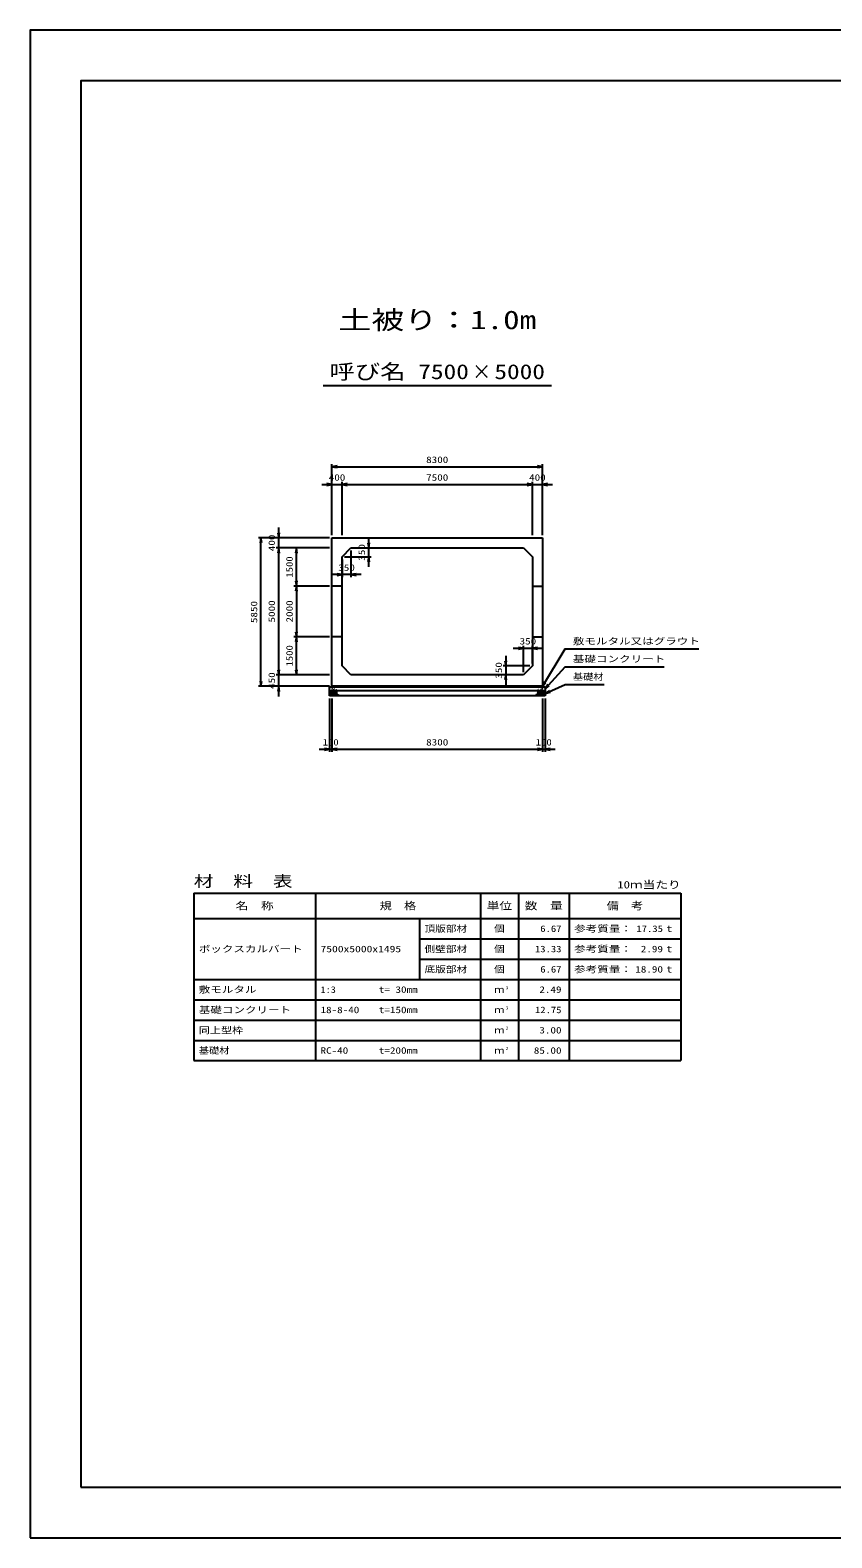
# Model space of a CAD drawing. Units: millimetres at full size. Extents: x 0 to 84100, y 0 to 59400.
# Drawn here: x 0 to 31609, y 0 to 59400 of the extents above; entities that cross this region are included whole.
import ezdxf
from ezdxf.enums import TextEntityAlignment as Align

# ---------------------------------------------------------------- set-up
doc = ezdxf.new("R2010")
doc.units = ezdxf.units.MM
for name, color, linetype, lineweight in [('D-DCR-HCHn', 4, 'Continuous', 9), ('D-MTR-FRAM', 7, 'Continuous', 25), ('D-MTR-LINE', 7, 'Continuous', 25), ('D-STR-DIM', 7, 'Continuous', 25), ('D-STR-STRn', 1, 'Continuous', 25), ('D-STR-TXT', 7, 'Continuous', 25), ('D-TTL', 2, 'Continuous', 25), ('D-TTL-TXT', 7, 'Continuous', 25)]:
    doc.layers.add(name, color=color, linetype=linetype, lineweight=lineweight)
doc.layers.add('D-MTR', color=7, linetype='Continuous')
doc.layers.add('D-MTR-TXT', color=7, linetype='Continuous')
doc.styles.add('ＭＳ ゴシック', font='')
doc.styles.get('ＭＳ ゴシック').set_extended_font_data('MS Gothic')

# ---------------------------------------------------------------- blocks, each defined once
blk = doc.blocks.new('open_arrow')
at = {"color": 0, "linetype": 'Continuous', "lineweight": -2}
blk.add_lwpolyline([(7.5, 1.25), (0, 0), (7.5, -1.25)], dxfattribs=at)

msp = doc.modelspace()

# ---------------------------------------------------------------- linework, layer by layer
at = {"layer": 'D-DCR-HCHn'}
for points in [[(11807.281, 33303.808), (11800.346, 33283.005), (11809.592, 33269.136), (11832.707, 33266.824), (11848.488, 33273.599), (11841.952, 33289.939), (11846.575, 33299.185), (11837.33, 33308.431), (11823.461, 33313.053)], [(11851.155, 33227.009), (11868.277, 33252.692), (11866.137, 33259.112), (11842.594, 33265.533), (11821.192, 33263.393), (11806.21, 33250.551), (11804.07, 33235.57), (11806.21, 33220.588), (11823.332, 33216.308)], [(11851.198, 33361.594), (11830.395, 33366.217), (11811.904, 33356.971), (11809.592, 33336.168), (11814.215, 33319.988), (11837.33, 33313.053), (11853.51, 33313.053), (11860.444, 33324.611), (11860.444, 33350.037)], [(11869.69, 33363.906), (11862.756, 33343.102), (11865.067, 33319.988), (11848.887, 33294.562), (11869.69, 33283.005), (11892.805, 33294.562), (11906.673, 33313.053), (11911.296, 33343.102), (11906.673, 33359.283), (11892.805, 33366.217)], [(11874.313, 33283.005), (11862.756, 33273.759), (11867.379, 33266.824), (11883.559, 33266.824), (11890.493, 33269.136), (11895.116, 33278.382), (11888.182, 33285.316)], [(11908.985, 33308.431), (11897.427, 33280.693), (11906.673, 33269.136), (11934.411, 33269.136), (11945.968, 33273.759), (11957.525, 33289.939), (11957.525, 33303.808), (11945.968, 33322.299), (11932.099, 33324.611)], [(11943.185, 33250.551), (11953.886, 33259.112), (11949.606, 33265.533), (11934.624, 33265.533), (11928.204, 33263.393), (11923.923, 33254.832), (11930.344, 33248.411)], [(12013.203, 33229.532), (11977.829, 33236.129), (11962.782, 33248.266), (11958.03, 33267.263), (11972.713, 33281.629), (12001.323, 33289.69), (12022.97, 33276.761), (12036.961, 33259.347), (12033.002, 33241.67)], [(11973.447, 33286.214), (11960.689, 33290.569), (11959.425, 33318.678), (11972.512, 33347.359), (11989.448, 33363.536), (12021.403, 33357.032), (12024.133, 33321.913), (12013.816, 33309.876), (11985.739, 33294.301)], [(12004.798, 33295.711), (12006.454, 33289.566), (12012.011, 33285.193), (12024.19, 33283.302), (12035.305, 33289.802), (12045.592, 33299.138), (12054.858, 33307.333), (12054.635, 33313.462), (12048.736, 33318.875), (12034.203, 33320.356), (12021.47, 33314.383), (12012.011, 33305.165), (12007.281, 33300.556)], [(12032.012, 33329.601), (12025.964, 33335.086), (12024.897, 33340.792), (12028.414, 33353.305), (12038.71, 33367.61), (12061.004, 33366.105), (12082.571, 33355.811), (12097.195, 33335.597), (12095.021, 33322.456), (12088.02, 33315.716), (12076.769, 33313.215), (12060.511, 33317.483), (12039.289, 33324.481)], [(12093.372, 33261.832), (12098.688, 33266.874), (12105.476, 33275.68), (12107.145, 33283.275), (12103.144, 33297.685), (12089.088, 33308.67), (12068.907, 33307.89), (12041.698, 33293.001), (12032.086, 33280.757), (12035.152, 33266.784), (12044.778, 33260.04), (12053.599, 33259.145), (12067.363, 33259.524), (12080.808, 33261.002)], [(20006.628, 33261.832), (20001.312, 33266.874), (19994.524, 33275.68), (19992.855, 33283.275), (19996.856, 33297.685), (20010.912, 33308.67), (20031.093, 33307.89), (20058.302, 33293.001), (20067.914, 33280.757), (20064.848, 33266.784), (20055.222, 33260.04), (20046.401, 33259.145), (20032.637, 33259.524), (20019.192, 33261.002)], [(20067.988, 33329.601), (20074.036, 33335.086), (20075.103, 33340.792), (20071.586, 33353.305), (20061.29, 33367.61), (20038.996, 33366.105), (20017.429, 33355.811), (20002.805, 33335.597), (20004.979, 33322.456), (20011.98, 33315.716), (20023.231, 33313.215), (20039.489, 33317.483), (20060.711, 33324.481)], [(20095.202, 33295.711), (20093.546, 33289.566), (20087.989, 33285.193), (20075.81, 33283.302), (20064.695, 33289.802), (20054.408, 33299.138), (20045.142, 33307.333), (20045.365, 33313.462), (20051.264, 33318.875), (20065.797, 33320.356), (20078.53, 33314.383), (20087.989, 33305.165), (20092.719, 33300.556)], [(20086.797, 33229.532), (20122.171, 33236.129), (20137.218, 33248.266), (20141.97, 33267.263), (20127.287, 33281.629), (20098.677, 33289.69), (20077.03, 33276.761), (20063.039, 33259.347), (20066.998, 33241.67)], [(20126.553, 33286.214), (20139.311, 33290.569), (20140.575, 33318.678), (20127.488, 33347.359), (20110.552, 33363.536), (20078.597, 33357.032), (20075.867, 33321.913), (20086.184, 33309.876), (20114.261, 33294.301)], [(20191.015, 33308.431), (20202.573, 33280.693), (20193.327, 33269.136), (20165.589, 33269.136), (20154.032, 33273.759), (20142.475, 33289.939), (20142.475, 33303.808), (20154.032, 33322.299), (20167.901, 33324.611)], [(20156.815, 33250.551), (20146.114, 33259.112), (20150.394, 33265.533), (20165.376, 33265.533), (20171.796, 33263.393), (20176.077, 33254.832), (20169.656, 33248.411)], [(20230.31, 33363.906), (20237.244, 33343.102), (20234.933, 33319.988), (20251.113, 33294.562), (20230.31, 33283.005), (20207.195, 33294.562), (20193.327, 33313.053), (20188.704, 33343.102), (20193.327, 33359.283), (20207.195, 33366.217)], [(20225.687, 33283.005), (20237.244, 33273.759), (20232.621, 33266.824), (20216.441, 33266.824), (20209.507, 33269.136), (20204.884, 33278.382), (20211.818, 33285.316)], [(20248.845, 33227.009), (20231.723, 33252.692), (20233.863, 33259.112), (20257.406, 33265.533), (20278.808, 33263.393), (20293.79, 33250.551), (20295.93, 33235.57), (20293.79, 33220.588), (20276.668, 33216.308)], [(20248.802, 33361.594), (20269.605, 33366.217), (20288.096, 33356.971), (20290.408, 33336.168), (20285.785, 33319.988), (20262.67, 33313.053), (20246.49, 33313.053), (20239.556, 33324.611), (20239.556, 33350.037)], [(20292.719, 33303.808), (20299.654, 33283.005), (20290.408, 33269.136), (20267.293, 33266.824), (20251.512, 33273.599), (20258.048, 33289.939), (20253.425, 33299.185), (20262.67, 33308.431), (20276.539, 33313.053)], [(11859.716, 33173.503), (11874.698, 33179.924), (11878.978, 33201.326), (11870.417, 33216.308), (11855.435, 33220.588), (11836.173, 33218.448), (11814.771, 33209.887), (11804.07, 33197.045), (11804.07, 33182.064), (11810.49, 33173.503), (11836.173, 33175.643)], [(11911.082, 33227.009), (11921.783, 33252.692), (11913.222, 33263.393), (11887.539, 33263.393), (11876.838, 33259.112), (11866.137, 33244.131), (11866.137, 33231.289), (11876.838, 33214.167), (11889.679, 33212.027)], [(11906.801, 33179.924), (11906.801, 33205.606), (11896.1, 33212.027), (11885.399, 33205.606), (11883.259, 33190.625), (11885.399, 33177.783), (11900.381, 33173.503)], [(11947.466, 33175.643), (11953.886, 33194.905), (11951.746, 33216.308), (11966.728, 33239.85), (11947.466, 33250.551), (11926.063, 33239.85), (11913.222, 33222.728), (11908.941, 33194.905), (11913.222, 33179.924), (11926.063, 33173.503)], [(11964.588, 33177.783), (11983.85, 33173.503), (12000.972, 33182.064), (12003.112, 33201.326), (12000.968, 33224.878), (11977.429, 33232.327), (11962.447, 33228.603), (11956.027, 33212.027), (11956.027, 33188.484)], [(12012.352, 33223.637), (12027.306, 33232.556), (12053.44, 33232.292), (12074.93, 33213.525), (12078.643, 33184.899), (12064.853, 33174.245), (12028.098, 33171.871), (12011.731, 33181.633), (12007.172, 33204.06)], [(12049.971, 33235.265), (12054.183, 33238.446), (12057.686, 33243.505), (12057.81, 33250.431), (12053.414, 33256.067), (12045.769, 33257.977), (12039.356, 33256.179), (12037.704, 33250.442), (12036.896, 33244.835), (12037.881, 33237.456), (12043.975, 33234.127)], [(12077.597, 33220.331), (12067.895, 33225.079), (12060.89, 33233.822), (12060.719, 33245.084), (12064.942, 33255.627), (12080.189, 33257.625), (12095.054, 33258.018), (12109.481, 33252.512), (12111.849, 33243.273), (12099.54, 33232.195), (12084.555, 33223.15)], [(12109.972, 33172.493), (12094.837, 33174.274), (12084.866, 33179.787), (12080.835, 33192.722), (12080.945, 33204.963), (12090.172, 33221.678), (12108.242, 33232.822), (12135.731, 33228.403), (12157.453, 33220.334), (12162.643, 33196.125), (12158.03, 33178.257), (12136.884, 33172.877)], [(19990.028, 33172.493), (20005.163, 33174.274), (20015.134, 33179.787), (20019.165, 33192.722), (20019.055, 33204.963), (20009.828, 33221.678), (19991.758, 33232.822), (19964.269, 33228.403), (19942.547, 33220.334), (19937.357, 33196.125), (19941.97, 33178.257), (19963.116, 33172.877)], [(20022.403, 33220.331), (20032.105, 33225.079), (20039.11, 33233.822), (20039.281, 33245.084), (20035.058, 33255.627), (20019.811, 33257.625), (20004.946, 33258.018), (19990.519, 33252.512), (19988.151, 33243.273), (20000.46, 33232.195), (20015.445, 33223.15)], [(20087.648, 33223.637), (20072.694, 33232.556), (20046.56, 33232.292), (20025.07, 33213.525), (20021.357, 33184.899), (20035.147, 33174.245), (20071.902, 33171.871), (20088.269, 33181.633), (20092.828, 33204.06)], [(20050.029, 33235.265), (20045.817, 33238.446), (20042.314, 33243.505), (20042.19, 33250.431), (20046.586, 33256.067), (20054.231, 33257.977), (20060.644, 33256.179), (20062.296, 33250.442), (20063.104, 33244.835), (20062.119, 33237.456), (20056.025, 33234.127)], [(20135.412, 33177.783), (20116.15, 33173.503), (20099.028, 33182.064), (20096.888, 33201.326), (20099.032, 33224.878), (20122.571, 33232.327), (20137.553, 33228.603), (20143.973, 33212.027), (20143.973, 33188.484)], [(20152.534, 33175.643), (20146.114, 33194.905), (20148.254, 33216.308), (20133.272, 33239.85), (20152.534, 33250.551), (20173.937, 33239.85), (20186.778, 33222.728), (20191.059, 33194.905), (20186.778, 33179.924), (20173.937, 33173.503)], [(20188.918, 33227.009), (20178.217, 33252.692), (20186.778, 33263.393), (20212.461, 33263.393), (20223.162, 33259.112), (20233.863, 33244.131), (20233.863, 33231.289), (20223.162, 33214.167), (20210.321, 33212.027)], [(20193.199, 33179.924), (20193.199, 33205.606), (20203.9, 33212.027), (20214.601, 33205.606), (20216.741, 33190.625), (20214.601, 33177.783), (20199.619, 33173.503)], [(20240.284, 33173.503), (20225.302, 33179.924), (20221.022, 33201.326), (20229.583, 33216.308), (20244.565, 33220.588), (20263.827, 33218.448), (20285.229, 33209.887), (20295.93, 33197.045), (20295.93, 33182.064), (20289.51, 33173.503), (20263.827, 33175.643)]]:
    msp.add_lwpolyline(points, close=True, dxfattribs=at)
for points in [[(11943.432, 33368.547), (11926.093, 33366.446), (11914.258, 33358.701), (11914.626, 33339.819), (11920.514, 33326.087), (11935.025, 33326.185), (11955.107, 33329.153), (11964.799, 33343.689), (11974.082, 33353.492), (11976.884, 33364.345), (11964.099, 33368.547), (11943.082, 33368.547)], [(20156.568, 33368.547), (20173.907, 33366.446), (20185.742, 33358.701), (20185.374, 33339.819), (20179.486, 33326.087), (20164.975, 33326.185), (20144.893, 33329.153), (20135.201, 33343.689), (20125.918, 33353.492), (20123.116, 33364.345), (20135.901, 33368.547), (20156.918, 33368.547)]]:
    msp.add_lwpolyline(points, dxfattribs=at)
for centre, radius in [((11816.091, 33486.145), 4.5), ((11817.803, 33405.879), 4.5), ((11893.437, 33438.641), 4.5), ((11925.004, 33486.145), 11.25), ((11959.996, 33414.955), 11.25), ((11991.563, 33462.459), 4.5), ((12067.197, 33495.221), 4.5), ((12068.909, 33414.955), 4.5), ((20031.091, 33414.955), 4.5), ((20032.803, 33495.221), 4.5), ((20108.437, 33462.459), 4.5), ((20140.004, 33414.955), 11.25), ((20174.996, 33486.145), 11.25), ((20206.563, 33438.641), 4.5), ((20282.197, 33405.879), 4.5), ((20283.909, 33486.145), 4.5)]:
    msp.add_circle(centre, radius, dxfattribs=at)
at = {"layer": 'D-MTR-FRAM'}
for p, q in [((6450, 25400), (25650, 25400)), ((6450, 25400), (6450, 18800)), ((25650, 25400), (25650, 18800)), ((6450, 18800), (25650, 18800))]:
    msp.add_line(p, q, dxfattribs=at)
at = {"layer": 'D-MTR-LINE'}
for p, q in [((11250, 25400), (11250, 18800)), ((17750, 25400), (17750, 18800)), ((19250, 25400), (19250, 18800)), ((21250, 25400), (21250, 18800)), ((6450, 24400), (25650, 24400)), ((15350, 24400), (15350, 22000)), ((15350, 23600), (25650, 23600)), ((15350, 22800), (25650, 22800)), ((6450, 22000), (25650, 22000)), ((6450, 21200), (25650, 21200)), ((6450, 20400), (25650, 20400)), ((6450, 19600), (25650, 19600))]:
    msp.add_line(p, q, dxfattribs=at)
at = {"layer": 'D-STR-DIM'}
for p, q in [((11900, 39500), (11900, 42300)), ((11900, 42200), (20200, 42200)), ((20200, 39500), (20200, 42300)), ((11900, 39500), (11900, 41600)), ((12300, 39500), (12300, 41600)), ((12300, 39500), (12300, 41600)), ((19800, 39500), (19800, 41600)), ((19800, 39500), (19800, 41600)), ((20200, 39500), (20200, 41600)), ((11500, 41500), (12700, 41500)), ((12300, 41500), (19800, 41500)), ((19400, 41500), (20600, 41500)), ((9800, 38600), (9800, 39800)), ((11800, 39400), (9000, 39400)), ((9100, 33550), (9100, 39400)), ((11800, 39400), (9700, 39400)), ((13350, 38250), (13350, 39400)), ((11800, 39000), (9700, 39000)), ((11800, 39000), (9700, 39000)), ((9800, 34000), (9800, 39000)), ((11800, 39000), (10400, 39000)), ((10500, 37500), (10500, 39000)), ((12400, 38650), (13450, 38650)), ((12650, 38900), (12650, 37850)), ((12750, 39000), (13450, 39000)), ((12300, 38550), (12300, 37850)), ((11800, 37500), (10400, 37500)), ((11800, 37500), (10400, 37500)), ((10500, 37500), (10500, 35500)), ((13050, 37950), (11900, 37950)), ((11800, 35500), (10400, 35500)), ((11800, 35500), (10400, 35500)), ((10500, 34000), (10500, 35500)), ((19050, 35050), (20200, 35050)), ((19450, 34100), (19450, 35150)), ((19800, 34450), (19800, 35150)), ((18750, 34750), (18750, 33600)), ((11800, 34000), (9700, 34000)), ((11800, 34000), (9700, 34000)), ((9800, 33150), (9800, 34400)), ((11800, 34000), (10400, 34000)), ((19700, 34350), (18650, 34350)), ((19350, 34000), (18650, 34000)), ((11800, 33550), (9000, 33550)), ((11800, 33550), (9700, 33550)), ((11800, 33070), (11800, 30970)), ((11900, 33070), (11900, 30970)), ((11900, 33070), (11900, 30970)), ((20200, 33070), (20200, 30970)), ((20200, 33070), (20200, 30970)), ((20300, 33070), (20300, 30970)), ((11400, 31070), (12300, 31070)), ((11900, 31070), (20200, 31070)), ((19800, 31070), (20700, 31070))]:
    msp.add_line(p, q, dxfattribs=at)
at = {"layer": 'D-STR-STRn'}
for p, q in [((11900, 39400), (20200, 39400)), ((11900, 33550), (11900, 39400)), ((20200, 39400), (20200, 33550)), ((12300, 38650), (12650, 39000)), ((12300, 34350), (12300, 38650)), ((12650, 39000), (19450, 39000)), ((19450, 39000), (19800, 38650)), ((19800, 38650), (19800, 34350)), ((12300, 37500), (11900, 37500)), ((19800, 37500), (20200, 37500)), ((12300, 35500), (11900, 35500)), ((19800, 35500), (20200, 35500)), ((12650, 34000), (12300, 34350)), ((19450, 34000), (12650, 34000)), ((19800, 34350), (19450, 34000)), ((20300, 33520), (11800, 33520)), ((11800, 33170), (11800, 33520)), ((20300, 33370), (11800, 33370)), ((20200, 33550), (11900, 33550)), ((11900, 33550), (11900, 33520)), ((20200, 33550), (20200, 33520)), ((20300, 33520), (20300, 33170)), ((20300, 33170), (11800, 33170))]:
    msp.add_line(p, q, dxfattribs=at)
at = {"layer": 'D-STR-TXT'}
for points in [[(20200, 33535), (21100, 35020), (21300, 35020), (26367.513, 35020)], [(20300, 33445), (21100, 34320), (21300, 34320), (25003.046, 34320)], [(20300, 33270), (21100, 33620), (21300, 33620), (22629.442, 33620)]]:
    msp.add_lwpolyline(points, dxfattribs=at)
at = {"layer": 'D-TTL'}
for points in [[(0, 0), (84100, 0), (84100, 59400), (0, 59400)], [(2000, 2000), (82100, 2000), (82100, 57400), (2000, 57400)]]:
    msp.add_lwpolyline(points, close=True, dxfattribs=at)
at = {"layer": 'D-TTL-TXT'}
msp.add_line((11550, 45400), (20550, 45400), dxfattribs=at)

# ---------------------------------------------------------------- block references
at = {"layer": 'D-STR-DIM', "xscale": 26.7, "yscale": 26.7}
for p in [(11900, 42200), (12300, 41500), (12300, 41500), (20200, 41500), (12650, 37950), (19800, 35050), (11900, 31070), (11900, 31070), (20300, 31070)]:
    msp.add_blockref('open_arrow', p, dxfattribs=at)
for p, rotation in [((20200, 42200), 180), ((11900, 41500), 180), ((19800, 41500), 180), ((19800, 41500), 180), ((9100, 39400), 270), ((9800, 39400), 90), ((9800, 39000), 270), ((9800, 39000), 270), ((10500, 39000), 270), ((13350, 39000), 90), ((13350, 38650), 270), ((10500, 37500), 90), ((10500, 37500), 270), ((12300, 37950), 180), ((10500, 35500), 90), ((10500, 35500), 270), ((19450, 35050), 180), ((18750, 34350), 90), ((9800, 34000), 90), ((9800, 34000), 90), ((10500, 34000), 90), ((18750, 34000), 270), ((9100, 33550), 90), ((9800, 33550), 270), ((11800, 31070), 180), ((20200, 31070), 180), ((20200, 31070), 180)]:
    msp.add_blockref('open_arrow', p, dxfattribs=dict(at, rotation=rotation))
at = {"layer": 'D-STR-TXT', "xscale": 26.7, "yscale": 26.7}
for p, rotation in [((20200, 33535), 58.8), ((20300, 33445), 47.6), ((20300, 33270), 23.6)]:
    msp.add_blockref('open_arrow', p, dxfattribs=dict(at, rotation=rotation))

# ---------------------------------------------------------------- texts
at = {"layer": 'D-MTR', "style": 'ＭＳ ゴシック', "width": 1.3}
msp.add_text('材\u3000料\u3000表', height=439.9, dxfattribs=at).set_placement((6450, 25520), align=Align.BOTTOM_LEFT)
at = {"layer": 'D-MTR', "style": 'ＭＳ ゴシック', "width": 1.25}
msp.add_text('10ｍ当たり', height=293.3, dxfattribs=at).set_placement((25650, 25496.667), align=Align.BOTTOM_RIGHT)
at = {"layer": 'D-MTR-TXT', "style": 'ＭＳ ゴシック'}
for s, height, width, p in [('名\u3000称', 293.3, 1.25, (8850, 24900)), ('規\u3000格', 293.3, 1.2, (14500, 24900)), ('単位', 293.3, 1.25, (18500, 24900)), ('数\u3000量', 293.3, 1.25, (20250, 24900)), ('備\u3000考', 293.3, 1.2, (23450, 24900)), ('個', 256.6, 1.2, (18500, 24000)), ('個', 256.6, 1.2, (18500, 23200)), ('個', 256.6, 1.2, (18500, 22400)), ('ｍ', 256.6, 1.15, (18500, 21600)), ('ｍ', 256.6, 1.15, (18500, 20800)), ('ｍ', 256.6, 1.15, (18500, 20000)), ('ｍ', 256.6, 1.15, (18500, 19200))]:
    msp.add_text(s, height=height, dxfattribs=dict(at, width=width)).set_placement(p, align=Align.MIDDLE_CENTER)
for s, width, p in [('頂版部材', 1.2, (15550, 24000)), ('参考質量：      t', 1.3, (21450, 24000)), ('ボックスカルバート', 1.3, (6650, 23200)), ('7500x5000x1495', 1.3, (11450, 23200)), ('側壁部材', 1.2, (15550, 23200)), ('参考質量：      t', 1.3, (21450, 23200)), ('底版部材', 1.2, (15550, 22400)), ('参考質量：      t', 1.3, (21450, 22400)), ('敷モルタル', 1.3, (6650, 21600)), ('1:3', 1.15, (11450, 21600)), ('t= 30mm', 1.25, (13750, 21600)), ('基礎コンクリート', 1.3, (6650, 20800)), ('18-8-40', 1.25, (11450, 20800)), ('t=150mm', 1.25, (13750, 20800)), ('同上型枠', 1.25, (6650, 20000)), ('基礎材', 1.15, (6650, 19200)), ('RC-40', 1.25, (11450, 19200)), ('t=200mm', 1.25, (13750, 19200))]:
    msp.add_text(s, height=256.6, dxfattribs=dict(at, width=width)).set_placement(p, align=Align.MIDDLE_LEFT)
for s, width, p in [('6.67', 1.2, (20950, 24000)), ('17.35', 1.2, (24950, 24000)), ('13.33', 1.2, (20950, 23200)), ('2.99', 1.25, (24950, 23200)), ('6.67', 1.2, (20950, 22400)), ('18.90', 1.25, (24950, 22400)), ('2.49', 1.25, (20950, 21600)), ('12.75', 1.2, (20950, 20800)), ('3.00', 1.25, (20950, 20000)), ('85.00', 1.25, (20950, 19200))]:
    msp.add_text(s, height=256.6, dxfattribs=dict(at, width=width)).set_placement(p, align=Align.MIDDLE_RIGHT)
at = {"layer": 'D-MTR-TXT', "style": 'ＭＳ ゴシック', "width": 1.15}
for s, p in [('3', (18750, 21576.667)), ('3', (18750, 20776.667)), ('2', (18750, 19976.667)), ('2', (18750, 19176.667))]:
    msp.add_text(s, height=128.3, dxfattribs=at).set_placement(p, align=Align.BOTTOM_LEFT)
at = {"layer": 'D-STR-DIM', "style": 'ＭＳ ゴシック'}
for s, width, p in [('8300', 1.25, (16050, 42475)), ('400', 1.25, (12100, 41775)), ('7500', 1.25, (16050, 41775)), ('400', 1.25, (20000, 41775)), ('350', 1.25, (12475, 38225)), ('350', 1.25, (19625, 35325)), ('100', 1.2, (11850, 31345)), ('8300', 1.25, (16050, 31345)), ('100', 1.2, (20250, 31345))]:
    msp.add_text(s, height=256.6, dxfattribs=dict(at, width=width)).set_placement(p, align=Align.MIDDLE_CENTER)
for s, width, p in [('400', 1.25, (9525, 39200)), ('1500', 1.2, (10225, 38250)), ('350', 1.25, (13075, 38825)), ('5850', 1.25, (8825, 36475)), ('5000', 1.25, (9525, 36500)), ('2000', 1.25, (10225, 36500)), ('1500', 1.2, (10225, 34750)), ('350', 1.25, (18475, 34175)), ('450', 1.25, (9525, 33775))]:
    msp.add_text(s, height=256.6, rotation=90, dxfattribs=dict(at, width=width)).set_placement(p, align=Align.MIDDLE_CENTER)
at = {"layer": 'D-STR-TXT', "style": 'ＭＳ ゴシック'}
for s, width, p in [('敷モルタル又はグラウト', 1.3, (21400, 35120)), ('基礎コンクリート', 1.3, (21400, 34420)), ('基礎材', 1.15, (21400, 33720))]:
    msp.add_text(s, height=256.6, dxfattribs=dict(at, width=width)).set_placement(p, align=Align.BOTTOM_LEFT)
at = {"layer": 'D-TTL-TXT', "style": 'ＭＳ ゴシック'}
for s, height, width, p in [('土被り：1.0m', 733.1, 1.3, (16050, 47400)), ('呼び名', 586.5, 1.25, (13300, 45475)), ('7500', 586.5, 1.25, (16300, 45475)), ('×', 586.5, 0.95, (17800, 45475)), ('5000', 586.5, 1.25, (19300, 45475))]:
    msp.add_text(s, height=height, dxfattribs=dict(at, width=width)).set_placement(p, align=Align.BOTTOM_CENTER)

doc.saveas('drawing.dxf')
